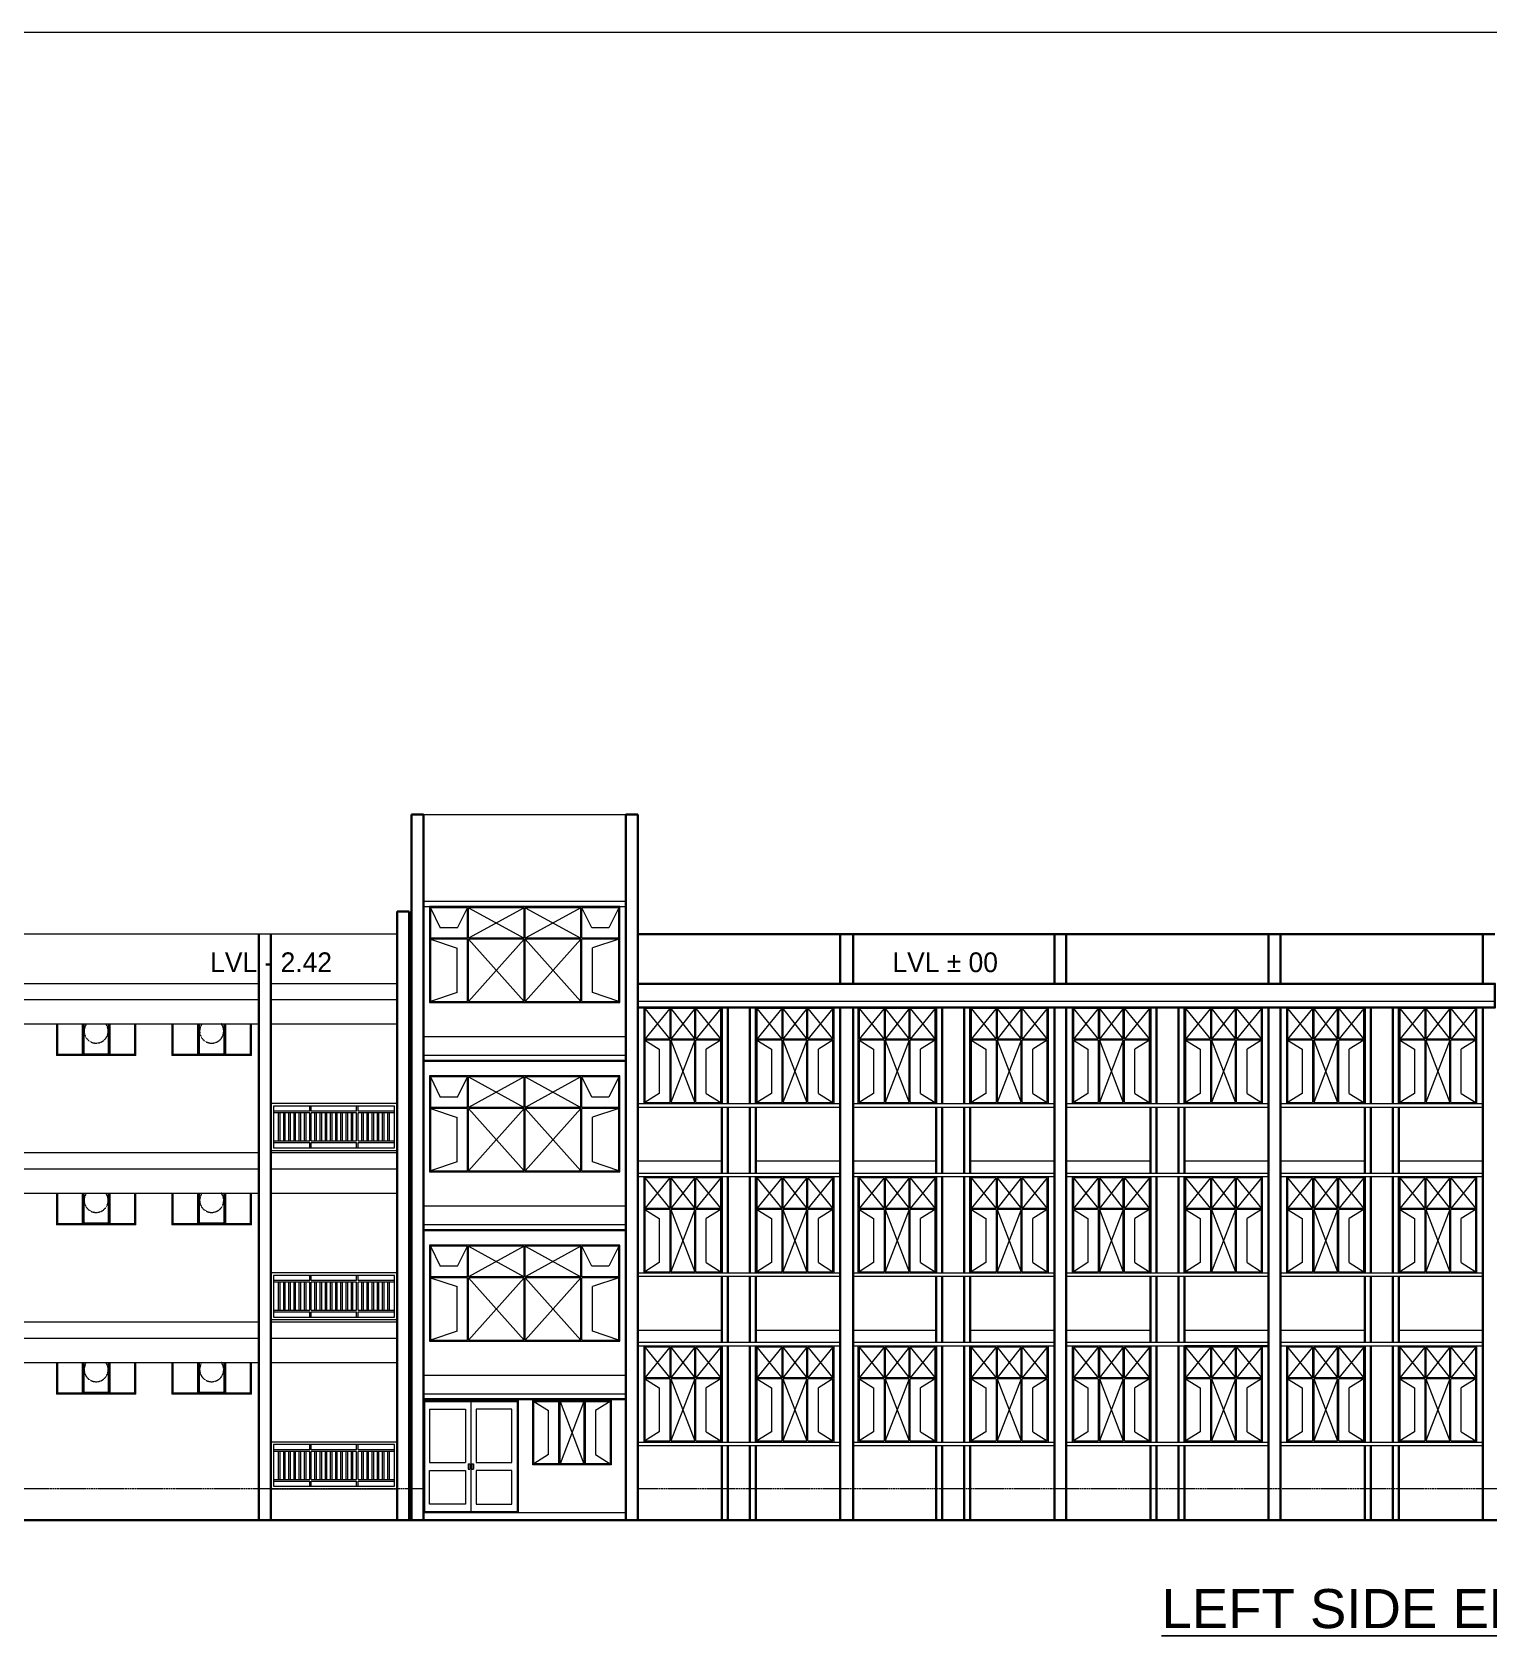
# Model space of a CAD drawing. Header units: metres. Extents: x 1545540 to 2027037, y 435419 to 693806.
# Drawn here: x 1853332 to 1881307, y 558770 to 589560 of the extents above; entities that cross this region are included whole.
import ezdxf

# ---------------------------------------------------------------- set-up
doc = ezdxf.new("R2010")
doc.units = ezdxf.units.M
doc.header["$LTSCALE"] = 1000
doc.linetypes.add('ACAD_ISO02W100', pattern=[15, 12, -3])
doc.linetypes.add('DASHED', pattern=[0.75, 0.5, -0.25])
doc.layers.get('Defpoints').update_dxf_attribs({"lineweight": 18})
for name, color, linetype, lineweight in [('beam', 10, 'Continuous', 30), ('beam l', 10, 'Continuous', 20), ('chaja', 7, 'Continuous', 30), ('chaja l', 7, 'Continuous', 15), ('Column', 252, 'Continuous', 30), ('elevation', 1, 'Continuous', 13), ('plinth', 7, 'DASHED', 20), ('Railing', 34, 'Continuous', 20), ('Stair', 2, 'Continuous', 15), ('Ventilator', 6, 'DASHED', 18), ('Wall', 7, 'Continuous', 30), ('wall l', 7, 'Continuous', 20), ('Window', 150, 'Continuous', 15), ('Window n door', 150, 'Continuous', 15)]:
    doc.layers.add(name, color=color, linetype=linetype, lineweight=lineweight)
doc.layers.add('text', color=7, linetype='Continuous')
doc.styles.add('style1', font='')
doc.styles.get('style1').set_extended_font_data('Century Gothic')

# ---------------------------------------------------------------- blocks, each defined once
blk = doc.blocks.new('WS')
at = {"layer": 'Window n door', "ltscale": 0.05}
for p, q in [((4988.993, 75.704), (4989.473, 75.704)), ((4988.993, 75.119), (4988.993, 75.704)), ((4988.993, 75.704), (4989.473, 75.119)), ((4989.473, 75.704), (4988.993, 75.119)), ((4989.473, 75.119), (4989.473, 75.704)), ((4989.493, 75.704), (4989.953, 75.704)), ((4989.493, 75.119), (4989.493, 75.704)), ((4989.493, 75.704), (4989.953, 75.119)), ((4989.953, 75.704), (4989.493, 75.119)), ((4989.953, 75.704), (4989.953, 75.119)), ((4989.973, 75.704), (4990.453, 75.704)), ((4989.973, 75.704), (4989.973, 75.119)), ((4989.973, 75.704), (4990.453, 75.119)), ((4990.453, 75.704), (4989.973, 75.119)), ((4990.453, 75.704), (4990.453, 75.119)), ((4988.993, 75.119), (4989.473, 75.119)), ((4988.993, 75.099), (4989.473, 75.099)), ((4988.993, 73.904), (4988.993, 75.099)), ((4988.993, 75.099), (4989.273, 74.924)), ((4989.273, 74.078), (4989.273, 74.924)), ((4989.473, 73.904), (4989.473, 75.099)), ((4989.493, 75.119), (4989.953, 75.119)), ((4989.493, 75.099), (4989.953, 75.099)), ((4989.493, 73.904), (4989.493, 75.099)), ((4989.493, 75.099), (4989.953, 73.904)), ((4989.953, 75.099), (4989.493, 73.904)), ((4989.953, 75.099), (4989.953, 73.904)), ((4989.973, 75.119), (4990.453, 75.119)), ((4989.973, 75.099), (4990.453, 75.099)), ((4989.973, 75.099), (4989.973, 73.904)), ((4990.453, 75.099), (4990.173, 74.924)), ((4990.173, 74.924), (4990.173, 74.078)), ((4990.453, 75.099), (4990.453, 73.904)), ((4989.273, 74.078), (4988.993, 73.904)), ((4989.473, 73.904), (4988.993, 73.904)), ((4989.953, 73.904), (4989.493, 73.904)), ((4990.453, 73.904), (4989.973, 73.904)), ((4990.173, 74.078), (4990.453, 73.904))]:
    blk.add_line(p, q, dxfattribs=at)
blk.add_lwpolyline([(4988.973, 75.724), (4990.473, 75.724), (4990.473, 73.884), (4988.973, 73.884)], close=True, dxfattribs=at)
blk = doc.blocks.new('dre')
at = {"layer": 'Window n door', "ltscale": 0.05}
for p, q in [((2881.793, -324.474), (2881.981, -324.859)), ((2882.311, -324.859), (2882.499, -324.474)), ((2882.499, -325.059), (2882.499, -324.474)), ((2882.519, -325.059), (2882.519, -324.474)), ((2883.588, -325.059), (2883.588, -324.474)), ((2883.608, -325.059), (2883.608, -324.474)), ((2884.676, -325.059), (2884.676, -324.474)), ((2884.696, -325.059), (2884.696, -324.474)), ((2884.886, -324.859), (2884.696, -324.474)), ((2885.408, -324.474), (2885.218, -324.859)), ((2881.793, -325.079), (2882.299, -325.247)), ((2882.499, -326.274), (2882.499, -325.079)), ((2882.519, -326.274), (2882.519, -325.079)), ((2883.588, -326.274), (2883.588, -325.079)), ((2883.608, -326.274), (2883.608, -325.079)), ((2884.676, -326.274), (2884.676, -325.079)), ((2884.696, -326.274), (2884.696, -325.079)), ((2885.408, -325.079), (2884.896, -325.249)), ((2882.299, -326.105), (2882.299, -325.247)), ((2884.896, -326.104), (2884.896, -325.249)), ((2881.793, -326.274), (2882.299, -326.105)), ((2884.896, -326.104), (2885.408, -326.274))]:
    blk.add_line(p, q, dxfattribs=at)
at = {"layer": 'Window n door', "linetype": 'ACAD_ISO02W100', "ltscale": 0.0004}
for p, q in [((2882.519, -324.474), (2883.588, -325.059)), ((2883.588, -324.474), (2882.519, -325.059)), ((2884.676, -324.474), (2883.608, -325.059)), ((2883.608, -324.474), (2884.676, -325.059)), ((2882.519, -325.079), (2883.588, -326.274)), ((2883.588, -325.079), (2882.519, -326.274)), ((2883.608, -325.079), (2884.676, -326.274)), ((2884.676, -325.079), (2883.608, -326.274))]:
    blk.add_line(p, q, dxfattribs=at)
at = {"layer": 'Window n door', "ltscale": 0.05}
blk.add_lwpolyline([(2881.773, -324.454), (2885.428, -324.454), (2885.428, -326.294), (2881.773, -326.294)], close=True, dxfattribs=at)
for points in [[(2881.793, -325.059), (2881.793, -324.474), (2882.499, -324.474)], [(2882.519, -324.474), (2883.588, -324.474)], [(2883.608, -324.474), (2884.676, -324.474)], [(2884.696, -324.474), (2885.408, -324.474), (2885.408, -325.059)], [(2881.793, -325.059), (2882.499, -325.059)], [(2882.499, -326.274), (2881.793, -326.274), (2881.793, -325.079)], [(2881.793, -325.079), (2882.499, -325.079)], [(2881.981, -324.859), (2882.311, -324.859)], [(2882.519, -325.059), (2883.588, -325.059)], [(2882.519, -325.079), (2883.588, -325.079)], [(2883.608, -325.059), (2884.676, -325.059)], [(2883.608, -325.079), (2884.676, -325.079)], [(2884.696, -325.059), (2885.408, -325.059)], [(2884.696, -325.079), (2885.408, -325.079)], [(2885.408, -325.079), (2885.408, -326.274), (2884.696, -326.274)], [(2884.886, -324.859), (2885.218, -324.859)], [(2883.588, -326.274), (2882.519, -326.274)], [(2884.676, -326.274), (2883.608, -326.274)]]:
    blk.add_lwpolyline(points, dxfattribs=at)

msp = doc.modelspace()

# ---------------------------------------------------------------- linework, layer by layer
at = {"layer": 'beam', "ltscale": 0.05}
for p, q in [((1881191.6705, 571291.6351), (1864961.6705, 571291.6351)), ((1866576.6705, 570831.6351), (1864961.6705, 570831.6351)), ((1868846.6705, 570831.6351), (1867231.6705, 570831.6351)), ((1870691.6705, 570831.6351), (1869099.428, 570831.6351)), ((1872961.6705, 570831.6351), (1871346.6705, 570831.6351)), ((1874806.6705, 570831.6351), (1873191.6705, 570831.6351)), ((1877076.6705, 570831.6351), (1875461.6705, 570831.6351)), ((1878921.6705, 570831.6351), (1877306.6705, 570831.6351)), ((1881191.6705, 570831.6351), (1879576.6705, 570831.6351)), ((1864731.6705, 569811.6731), (1860846.6705, 569811.6731)), ((1864731.6705, 569811.6731), (1860846.6705, 569811.6731)), ((1864731.6705, 566561.6731), (1860846.6705, 566561.6731)), ((1864731.6705, 566561.6731), (1860846.6705, 566561.6731)), ((1877076.6705, 564331.6351), (1875461.6705, 564331.6351)), ((1864731.6705, 563311.9515), (1860846.6705, 563311.9515)), ((1864731.6705, 563311.9515), (1860846.6705, 563311.9515))]:
    msp.add_line(p, q, dxfattribs=at)
at = {"layer": 'beam l', "ltscale": 0.05}
for p, q in [((1857686.6705, 571291.6351), (1851686.6705, 571291.6351)), ((1860343.6487, 571291.6351), (1857913.6487, 571291.6351)), ((1857916.6705, 568091.6351), (1860343.6487, 568091.6351)), ((1857686.6705, 568041.6351), (1851686.6705, 568041.6351)), ((1860343.6487, 568041.6351), (1857913.6487, 568041.6351)), ((1857916.6705, 565741.6351), (1857916.6705, 564841.6351)), ((1860343.6487, 564841.6351), (1860343.6487, 565741.6351)), ((1857686.6705, 564791.6351), (1851686.6705, 564791.6351)), ((1860343.6487, 564791.6351), (1857913.6487, 564791.6351)), ((1857916.6705, 564841.6351), (1860343.6487, 564841.6351)), ((1857966.6705, 561641.6351), (1860293.6487, 561641.6351)), ((1857916.6705, 561591.6351), (1860343.6487, 561591.6351))]:
    msp.add_line(p, q, dxfattribs=at)
at = {"layer": 'chaja', "ltscale": 0.05}
msp.add_lwpolyline([(1864961.6705, 571291.6351), (1881421.6705, 571291.6351), (1881421.6705, 570831.6351), (1864961.6705, 570831.6351)], close=True, dxfattribs=at)
msp.add_lwpolyline([(1877076.6705, 564331.6351), (1875461.6705, 564331.6351)], dxfattribs=at)
at = {"layer": 'chaja l', "ltscale": 0.05}
for points in [[(1857686.6705, 570981.3566), (1851686.6705, 570981.3566), (1851686.6705, 570521.3566), (1857686.6705, 570521.3566)], [(1860343.6487, 570981.3566), (1857916.6705, 570981.3566), (1857916.6705, 570521.3566), (1860343.6487, 570521.3566)], [(1857686.6705, 567731.3566), (1851686.6705, 567731.3566), (1851686.6705, 567271.3566), (1857686.6705, 567271.3566)], [(1860343.6487, 567731.3566), (1857916.6705, 567731.3566), (1857916.6705, 567271.3566), (1860343.6487, 567271.3566)], [(1857686.6705, 564481.3566), (1851686.6705, 564481.3566), (1851686.6705, 564021.3566), (1857686.6705, 564021.3566)], [(1860343.6487, 564481.3566), (1857916.6705, 564481.3566), (1857916.6705, 564021.3566), (1860343.6487, 564021.3566)]]:
    msp.add_lwpolyline(points, close=True, dxfattribs=at)
at = {"layer": 'Column', "ltscale": 0.05}
for p, q in [((1860616.6705, 574541.843), (1860616.6705, 560992.6351)), ((1860616.6705, 574541.843), (1860846.6705, 574541.843)), ((1860846.6705, 574541.843), (1860846.6705, 560992.6351)), ((1864731.6705, 574541.843), (1864731.6705, 560992.6351)), ((1864961.6705, 574541.843), (1864731.6705, 574541.843)), ((1864961.6705, 574541.843), (1864961.6705, 571291.6351)), ((1860343.6487, 572674.6351), (1860343.6487, 560992.6351)), ((1860343.6487, 572674.6351), (1860573.6487, 572674.6351)), ((1860573.6487, 572674.6351), (1860573.6487, 560992.6351)), ((1857686.6705, 572241.6351), (1857686.6705, 560992.6351)), ((1857916.6705, 572241.6351), (1857916.6705, 560992.6351)), ((1868846.6705, 572241.6351), (1868846.6705, 571291.6351)), ((1869099.428, 572241.6351), (1869099.428, 571291.6351)), ((1872961.6705, 572241.6351), (1872961.6705, 571291.6351)), ((1873191.6705, 572241.6351), (1873191.6705, 571291.6351)), ((1877076.6705, 572241.6351), (1877076.6705, 571291.6351)), ((1877306.6705, 572241.6351), (1877306.6705, 571291.6351)), ((1881191.6705, 572241.6351), (1881191.6705, 571291.6351)), ((1864961.6705, 570831.6351), (1864961.6705, 560992.6351)), ((1868846.6705, 570831.6351), (1868846.6705, 560992.6351)), ((1869099.428, 570831.6351), (1869099.428, 560992.6351)), ((1872961.6705, 570831.6351), (1872961.6705, 560992.6351)), ((1873191.6705, 570831.6351), (1873191.6705, 560992.6351)), ((1877076.6705, 570831.6351), (1877076.6705, 560992.6351)), ((1877306.6705, 570831.6351), (1877306.6705, 560992.6351)), ((1881191.6705, 570831.6351), (1881191.6705, 560992.6351))]:
    msp.add_line(p, q, dxfattribs=at)
at = {"layer": 'Defpoints', "ltscale": 50}
msp.add_line((1545539.6716, 589560.2152), (2027037.0061, 589560.2152), dxfattribs=at)
at = {"layer": 'elevation', "ltscale": 0.05}
for p, q in [((1881421.6705, 570946.6351), (1864961.6705, 570946.6351)), ((1864961.6705, 570946.6351), (1864961.6705, 570831.6351)), ((1881421.6705, 570831.6351), (1864961.6705, 570831.6351))]:
    msp.add_line(p, q, dxfattribs=at)
for points in [[(1864731.6705, 572870.5091), (1860846.6705, 572870.5091), (1860846.6705, 572770.5091), (1864731.6705, 572770.5091)], [(1864731.6705, 570271.9515), (1860846.6705, 570271.9515), (1860846.6705, 569811.6731), (1864731.6705, 569811.6731)], [(1864731.6705, 569911.6731), (1860846.6705, 569911.6731), (1860846.6705, 569811.6731), (1864731.6705, 569811.6731)], [(1864961.6705, 568991.6351), (1868846.6705, 568991.6351), (1868846.6705, 568916.8559), (1864961.6705, 568916.8559)], [(1866576.6705, 568916.8559), (1864961.6705, 568916.8559), (1864961.6705, 567891.8559), (1866576.6705, 567891.8559)], [(1868846.6705, 568916.8559), (1867231.6705, 568916.8559), (1867231.6705, 567891.8559), (1868846.6705, 567891.8559)], [(1869099.428, 568991.6351), (1872961.6705, 568991.6351), (1872961.6705, 568916.8559), (1869099.428, 568916.8559)], [(1870691.6705, 568916.8559), (1869099.428, 568916.8559), (1869099.428, 567891.8559), (1870691.6705, 567891.8559)], [(1872961.6705, 568916.8559), (1871346.6705, 568916.8559), (1871346.6705, 567891.8559), (1872961.6705, 567891.8559)], [(1873191.6705, 568991.6351), (1877076.6705, 568991.6351), (1877076.6705, 568916.8559), (1873191.6705, 568916.8559)], [(1874806.6705, 568916.8559), (1873191.6705, 568916.8559), (1873191.6705, 567891.8559), (1874806.6705, 567891.8559)], [(1877076.6705, 568916.8559), (1875461.6705, 568916.8559), (1875461.6705, 567891.8559), (1877076.6705, 567891.8559)], [(1877306.6705, 568991.6351), (1881191.6705, 568991.6351), (1881191.6705, 568916.8559), (1877306.6705, 568916.8559)], [(1878921.6705, 568916.8559), (1877306.6705, 568916.8559), (1877306.6705, 567891.8559), (1878921.6705, 567891.8559)], [(1881191.6705, 568916.8559), (1879576.6705, 568916.8559), (1879576.6705, 567891.8559), (1881191.6705, 567891.8559)], [(1864961.6705, 567656.4142), (1868846.6705, 567656.4142), (1868846.6705, 567581.6351), (1864961.6705, 567581.6351)], [(1869099.428, 567656.4142), (1872961.6705, 567656.4142), (1872961.6705, 567581.6351), (1869099.428, 567581.6351)], [(1873191.6705, 567656.4142), (1877076.6705, 567656.4142), (1877076.6705, 567581.6351), (1873191.6705, 567581.6351)], [(1877306.6705, 567656.4142), (1881191.6705, 567656.4142), (1881191.6705, 567581.6351), (1877306.6705, 567581.6351)], [(1864731.6705, 567021.9515), (1860846.6705, 567021.9515), (1860846.6705, 566561.6731), (1864731.6705, 566561.6731)], [(1864731.6705, 566661.6731), (1860846.6705, 566661.6731), (1860846.6705, 566561.6731), (1864731.6705, 566561.6731)], [(1864961.6705, 565741.6351), (1868846.6705, 565741.6351), (1868846.6705, 565666.8559), (1864961.6705, 565666.8559)], [(1866576.6705, 565666.8559), (1864961.6705, 565666.8559), (1864961.6705, 564641.8559), (1866576.6705, 564641.8559)], [(1868846.6705, 565666.8559), (1867231.6705, 565666.8559), (1867231.6705, 564641.8559), (1868846.6705, 564641.8559)], [(1869099.428, 565741.6351), (1872961.6705, 565741.6351), (1872961.6705, 565666.8559), (1869099.428, 565666.8559)], [(1870691.6705, 565666.8559), (1869099.428, 565666.8559), (1869099.428, 564641.8559), (1870691.6705, 564641.8559)], [(1872961.6705, 565666.8559), (1871346.6705, 565666.8559), (1871346.6705, 564641.8559), (1872961.6705, 564641.8559)], [(1873191.6705, 565741.6351), (1877076.6705, 565741.6351), (1877076.6705, 565666.8559), (1873191.6705, 565666.8559)], [(1874806.6705, 565666.8559), (1873191.6705, 565666.8559), (1873191.6705, 564641.8559), (1874806.6705, 564641.8559)], [(1877076.6705, 565666.8559), (1875461.6705, 565666.8559), (1875461.6705, 564641.8559), (1877076.6705, 564641.8559)], [(1877306.6705, 565741.6351), (1881191.6705, 565741.6351), (1881191.6705, 565666.8559), (1877306.6705, 565666.8559)], [(1878921.6705, 565666.8559), (1877306.6705, 565666.8559), (1877306.6705, 564641.8559), (1878921.6705, 564641.8559)], [(1881191.6705, 565666.8559), (1879576.6705, 565666.8559), (1879576.6705, 564641.8559), (1881191.6705, 564641.8559)], [(1864961.6705, 564406.4142), (1868846.6705, 564406.4142), (1868846.6705, 564331.6351), (1864961.6705, 564331.6351)], [(1869099.428, 564406.4142), (1872961.6705, 564406.4142), (1872961.6705, 564331.6351), (1869099.428, 564331.6351)], [(1873191.6705, 564406.4142), (1877076.6705, 564406.4142), (1877076.6705, 564331.6351), (1873191.6705, 564331.6351)], [(1877306.6705, 564406.4142), (1881191.6705, 564406.4142), (1881191.6705, 564331.6351), (1877306.6705, 564331.6351)], [(1864731.6705, 563771.9515), (1860848.0094, 563771.9515), (1860846.6705, 563311.9515), (1864731.6705, 563311.9515)], [(1864731.6705, 563411.9515), (1860846.6705, 563411.9515), (1860846.6705, 563311.9515), (1864731.6705, 563311.9515)], [(1864961.6705, 562491.6351), (1868846.6705, 562491.6351), (1868846.6705, 562416.8559), (1864961.6705, 562416.8559)], [(1869099.428, 562491.6351), (1872961.6705, 562491.6351), (1872961.6705, 562416.8559), (1869099.428, 562416.8559)], [(1873191.6705, 562491.6351), (1877076.6705, 562491.6351), (1877076.6705, 562416.8559), (1873191.6705, 562416.8559)], [(1877306.6705, 562491.6351), (1881191.6705, 562491.6351), (1881191.6705, 562416.8559), (1877306.6705, 562416.8559)]]:
    msp.add_lwpolyline(points, close=True, dxfattribs=at)
at = {"layer": 'plinth', "ltscale": 0.03}
for p, q in [((1860846.6705, 561592.5407), (1845122.1279, 561592.5407)), ((1918726.6705, 561592.5407), (1864961.6705, 561592.5407))]:
    msp.add_line(p, q, dxfattribs=at)
at = {"layer": 'Railing', "ltscale": 0.05}
for p, q in [((1860343.6487, 568991.6351), (1857916.6705, 568991.6351)), ((1857916.6705, 568991.6351), (1857916.6705, 568091.6351)), ((1860293.6487, 568941.6351), (1857966.6705, 568941.6351)), ((1857966.6705, 568941.6351), (1857966.6705, 568141.6351)), ((1858663.6487, 568841.6351), (1857966.6705, 568841.6351)), ((1858663.6487, 568811.6351), (1857966.6705, 568811.6351)), ((1858063.6487, 568271.6351), (1858063.6487, 568811.6351)), ((1858093.6487, 568271.6351), (1858093.6487, 568811.6351)), ((1858163.6487, 568271.6351), (1858163.6487, 568811.6351)), ((1858193.6487, 568271.6351), (1858193.6487, 568811.6351)), ((1858263.6487, 568271.6351), (1858263.6487, 568811.6351)), ((1858293.6487, 568271.6351), (1858293.6487, 568811.6351)), ((1858363.6487, 568271.6351), (1858363.6487, 568811.6351)), ((1858393.6487, 568271.6351), (1858393.6487, 568811.6351)), ((1858463.6487, 568271.6351), (1858463.6487, 568811.6351)), ((1858493.6487, 568271.6351), (1858493.6487, 568811.6351)), ((1858563.6487, 568271.6351), (1858563.6487, 568811.6351)), ((1858593.6487, 568271.6351), (1858593.6487, 568811.6351)), ((1858663.6487, 568841.6351), (1858663.6487, 568941.6351)), ((1858663.6487, 568271.6351), (1858663.6487, 568811.6351)), ((1858693.6487, 568841.6351), (1858693.6487, 568941.6351)), ((1859563.6487, 568841.6351), (1858693.6487, 568841.6351)), ((1859563.6487, 568811.6351), (1858693.6487, 568811.6351)), ((1858693.6487, 568271.6351), (1858693.6487, 568811.6351)), ((1858763.6487, 568271.6351), (1858763.6487, 568811.6351)), ((1858793.6487, 568271.6351), (1858793.6487, 568811.6351)), ((1858863.6487, 568271.6351), (1858863.6487, 568811.6351)), ((1858893.6487, 568271.6351), (1858893.6487, 568811.6351)), ((1858963.6487, 568271.6351), (1858963.6487, 568811.6351)), ((1858993.6487, 568271.6351), (1858993.6487, 568811.6351)), ((1859063.6487, 568271.6351), (1859063.6487, 568811.6351)), ((1859093.6487, 568271.6351), (1859093.6487, 568811.6351)), ((1859163.6487, 568271.6351), (1859163.6487, 568811.6351)), ((1859193.6487, 568271.6351), (1859193.6487, 568811.6351)), ((1859263.6487, 568271.6351), (1859263.6487, 568811.6351)), ((1859293.6487, 568271.6351), (1859293.6487, 568811.6351)), ((1859363.6487, 568271.6351), (1859363.6487, 568811.6351)), ((1859393.6487, 568271.6351), (1859393.6487, 568811.6351)), ((1859463.6487, 568271.6351), (1859463.6487, 568811.6351)), ((1859493.6487, 568271.6351), (1859493.6487, 568811.6351)), ((1859563.6487, 568841.6351), (1859563.6487, 568941.6351)), ((1859563.6487, 568271.6351), (1859563.6487, 568811.6351)), ((1859593.6487, 568841.6351), (1859593.6487, 568941.6351)), ((1860293.6487, 568841.6351), (1859593.6487, 568841.6351)), ((1860293.6487, 568811.6351), (1859593.6487, 568811.6351)), ((1859593.6487, 568271.6351), (1859593.6487, 568811.6351)), ((1859663.6487, 568271.6351), (1859663.6487, 568811.6351)), ((1859693.6487, 568271.6351), (1859693.6487, 568811.6351)), ((1859763.6487, 568271.6351), (1859763.6487, 568811.6351)), ((1859793.6487, 568271.6351), (1859793.6487, 568811.6351)), ((1859863.6487, 568271.6351), (1859863.6487, 568811.6351)), ((1859893.6487, 568271.6351), (1859893.6487, 568811.6351)), ((1859963.6487, 568271.6351), (1859963.6487, 568811.6351)), ((1859993.6487, 568271.6351), (1859993.6487, 568811.6351)), ((1860063.6487, 568271.6351), (1860063.6487, 568811.6351)), ((1860093.6487, 568271.6351), (1860093.6487, 568811.6351)), ((1860163.6487, 568271.6351), (1860163.6487, 568811.6351)), ((1860193.6487, 568271.6351), (1860193.6487, 568811.6351)), ((1860293.6487, 568141.6351), (1860293.6487, 568941.6351)), ((1860343.6487, 568091.6351), (1860343.6487, 568991.6351)), ((1857966.6705, 568271.6351), (1858663.6487, 568271.6351)), ((1857966.6705, 568241.6351), (1858663.6487, 568241.6351)), ((1857966.6705, 568141.6351), (1860293.6487, 568141.6351)), ((1858663.6487, 568141.6351), (1858663.6487, 568241.6351)), ((1858693.6487, 568271.6351), (1859563.6487, 568271.6351)), ((1858693.6487, 568241.6351), (1859563.6487, 568241.6351)), ((1858693.6487, 568141.6351), (1858693.6487, 568241.6351)), ((1859563.6487, 568141.6351), (1859563.6487, 568241.6351)), ((1859593.6487, 568271.6351), (1860293.6487, 568271.6351)), ((1859593.6487, 568241.6351), (1860293.6487, 568241.6351)), ((1859593.6487, 568141.6351), (1859593.6487, 568241.6351)), ((1860343.6487, 565741.6351), (1857916.6705, 565741.6351)), ((1860293.6487, 565691.6351), (1857966.6705, 565691.6351)), ((1857966.6705, 565691.6351), (1857966.6705, 564891.6351)), ((1858663.6487, 565591.6351), (1858663.6487, 565691.6351)), ((1858693.6487, 565591.6351), (1858693.6487, 565691.6351)), ((1859563.6487, 565591.6351), (1859563.6487, 565691.6351)), ((1859593.6487, 565591.6351), (1859593.6487, 565691.6351)), ((1860293.6487, 564891.6351), (1860293.6487, 565691.6351)), ((1858663.6487, 565591.6351), (1857966.6705, 565591.6351)), ((1858663.6487, 565561.6351), (1857966.6705, 565561.6351)), ((1858063.6487, 565021.6351), (1858063.6487, 565561.6351)), ((1858093.6487, 565021.6351), (1858093.6487, 565561.6351)), ((1858163.6487, 565021.6351), (1858163.6487, 565561.6351)), ((1858193.6487, 565021.6351), (1858193.6487, 565561.6351)), ((1858263.6487, 565021.6351), (1858263.6487, 565561.6351)), ((1858293.6487, 565021.6351), (1858293.6487, 565561.6351)), ((1858363.6487, 565021.6351), (1858363.6487, 565561.6351)), ((1858393.6487, 565021.6351), (1858393.6487, 565561.6351)), ((1858463.6487, 565021.6351), (1858463.6487, 565561.6351)), ((1858493.6487, 565021.6351), (1858493.6487, 565561.6351)), ((1858563.6487, 565021.6351), (1858563.6487, 565561.6351)), ((1858593.6487, 565021.6351), (1858593.6487, 565561.6351)), ((1858663.6487, 565021.6351), (1858663.6487, 565561.6351)), ((1859563.6487, 565591.6351), (1858693.6487, 565591.6351)), ((1859563.6487, 565561.6351), (1858693.6487, 565561.6351)), ((1858693.6487, 565021.6351), (1858693.6487, 565561.6351)), ((1858763.6487, 565021.6351), (1858763.6487, 565561.6351)), ((1858793.6487, 565021.6351), (1858793.6487, 565561.6351)), ((1858863.6487, 565021.6351), (1858863.6487, 565561.6351)), ((1858893.6487, 565021.6351), (1858893.6487, 565561.6351)), ((1858963.6487, 565021.6351), (1858963.6487, 565561.6351)), ((1858993.6487, 565021.6351), (1858993.6487, 565561.6351)), ((1859063.6487, 565021.6351), (1859063.6487, 565561.6351)), ((1859093.6487, 565021.6351), (1859093.6487, 565561.6351)), ((1859163.6487, 565021.6351), (1859163.6487, 565561.6351)), ((1859193.6487, 565021.6351), (1859193.6487, 565561.6351)), ((1859263.6487, 565021.6351), (1859263.6487, 565561.6351)), ((1859293.6487, 565021.6351), (1859293.6487, 565561.6351)), ((1859363.6487, 565021.6351), (1859363.6487, 565561.6351)), ((1859393.6487, 565021.6351), (1859393.6487, 565561.6351)), ((1859463.6487, 565021.6351), (1859463.6487, 565561.6351)), ((1859493.6487, 565021.6351), (1859493.6487, 565561.6351)), ((1859563.6487, 565021.6351), (1859563.6487, 565561.6351)), ((1860293.6487, 565591.6351), (1859593.6487, 565591.6351)), ((1860293.6487, 565561.6351), (1859593.6487, 565561.6351)), ((1859593.6487, 565021.6351), (1859593.6487, 565561.6351)), ((1859663.6487, 565021.6351), (1859663.6487, 565561.6351)), ((1859693.6487, 565021.6351), (1859693.6487, 565561.6351)), ((1859763.6487, 565021.6351), (1859763.6487, 565561.6351)), ((1859793.6487, 565021.6351), (1859793.6487, 565561.6351)), ((1859863.6487, 565021.6351), (1859863.6487, 565561.6351)), ((1859893.6487, 565021.6351), (1859893.6487, 565561.6351)), ((1859963.6487, 565021.6351), (1859963.6487, 565561.6351)), ((1859993.6487, 565021.6351), (1859993.6487, 565561.6351)), ((1860063.6487, 565021.6351), (1860063.6487, 565561.6351)), ((1860093.6487, 565021.6351), (1860093.6487, 565561.6351)), ((1860163.6487, 565021.6351), (1860163.6487, 565561.6351)), ((1860193.6487, 565021.6351), (1860193.6487, 565561.6351)), ((1857966.6705, 565021.6351), (1858663.6487, 565021.6351)), ((1858693.6487, 565021.6351), (1859563.6487, 565021.6351)), ((1859593.6487, 565021.6351), (1860293.6487, 565021.6351)), ((1857966.6705, 564991.6351), (1858663.6487, 564991.6351)), ((1857966.6705, 564891.6351), (1860293.6487, 564891.6351)), ((1858663.6487, 564891.6351), (1858663.6487, 564991.6351)), ((1858693.6487, 564991.6351), (1859563.6487, 564991.6351)), ((1858693.6487, 564891.6351), (1858693.6487, 564991.6351)), ((1859563.6487, 564891.6351), (1859563.6487, 564991.6351)), ((1859593.6487, 564991.6351), (1860293.6487, 564991.6351)), ((1859593.6487, 564891.6351), (1859593.6487, 564991.6351)), ((1860343.6487, 562491.6351), (1857916.6705, 562491.6351)), ((1857916.6705, 562491.6351), (1857916.6705, 561591.6351)), ((1860293.6487, 562441.6351), (1857966.6705, 562441.6351)), ((1857966.6705, 562441.6351), (1857966.6705, 561641.6351)), ((1858663.6487, 562341.6351), (1857966.6705, 562341.6351)), ((1858663.6487, 562311.6351), (1857966.6705, 562311.6351)), ((1858063.6487, 561771.6351), (1858063.6487, 562311.6351)), ((1858093.6487, 561771.6351), (1858093.6487, 562311.6351)), ((1858163.6487, 561771.6351), (1858163.6487, 562311.6351)), ((1858193.6487, 561771.6351), (1858193.6487, 562311.6351)), ((1858263.6487, 561771.6351), (1858263.6487, 562311.6351)), ((1858293.6487, 561771.6351), (1858293.6487, 562311.6351)), ((1858363.6487, 561771.6351), (1858363.6487, 562311.6351)), ((1858393.6487, 561771.6351), (1858393.6487, 562311.6351)), ((1858463.6487, 561771.6351), (1858463.6487, 562311.6351)), ((1858493.6487, 561771.6351), (1858493.6487, 562311.6351)), ((1858563.6487, 561771.6351), (1858563.6487, 562311.6351)), ((1858593.6487, 561771.6351), (1858593.6487, 562311.6351)), ((1858663.6487, 562341.6351), (1858663.6487, 562441.6351)), ((1858663.6487, 561771.6351), (1858663.6487, 562311.6351)), ((1858693.6487, 562341.6351), (1858693.6487, 562441.6351)), ((1859563.6487, 562341.6351), (1858693.6487, 562341.6351)), ((1859563.6487, 562311.6351), (1858693.6487, 562311.6351)), ((1858693.6487, 561771.6351), (1858693.6487, 562311.6351)), ((1858763.6487, 561771.6351), (1858763.6487, 562311.6351)), ((1858793.6487, 561771.6351), (1858793.6487, 562311.6351)), ((1858863.6487, 561771.6351), (1858863.6487, 562311.6351)), ((1858893.6487, 561771.6351), (1858893.6487, 562311.6351)), ((1858963.6487, 561771.6351), (1858963.6487, 562311.6351)), ((1858993.6487, 561771.6351), (1858993.6487, 562311.6351)), ((1859063.6487, 561771.6351), (1859063.6487, 562311.6351)), ((1859093.6487, 561771.6351), (1859093.6487, 562311.6351)), ((1859163.6487, 561771.6351), (1859163.6487, 562311.6351)), ((1859193.6487, 561771.6351), (1859193.6487, 562311.6351)), ((1859263.6487, 561771.6351), (1859263.6487, 562311.6351)), ((1859293.6487, 561771.6351), (1859293.6487, 562311.6351)), ((1859363.6487, 561771.6351), (1859363.6487, 562311.6351)), ((1859393.6487, 561771.6351), (1859393.6487, 562311.6351)), ((1859463.6487, 561771.6351), (1859463.6487, 562311.6351)), ((1859493.6487, 561771.6351), (1859493.6487, 562311.6351)), ((1859563.6487, 562341.6351), (1859563.6487, 562441.6351)), ((1859563.6487, 561771.6351), (1859563.6487, 562311.6351)), ((1859593.6487, 562341.6351), (1859593.6487, 562441.6351)), ((1860293.6487, 562341.6351), (1859593.6487, 562341.6351)), ((1860293.6487, 562311.6351), (1859593.6487, 562311.6351)), ((1859593.6487, 561771.6351), (1859593.6487, 562311.6351)), ((1859663.6487, 561771.6351), (1859663.6487, 562311.6351)), ((1859693.6487, 561771.6351), (1859693.6487, 562311.6351)), ((1859763.6487, 561771.6351), (1859763.6487, 562311.6351)), ((1859793.6487, 561771.6351), (1859793.6487, 562311.6351)), ((1859863.6487, 561771.6351), (1859863.6487, 562311.6351)), ((1859893.6487, 561771.6351), (1859893.6487, 562311.6351)), ((1859963.6487, 561771.6351), (1859963.6487, 562311.6351)), ((1859993.6487, 561771.6351), (1859993.6487, 562311.6351)), ((1860063.6487, 561771.6351), (1860063.6487, 562311.6351)), ((1860093.6487, 561771.6351), (1860093.6487, 562311.6351)), ((1860163.6487, 561771.6351), (1860163.6487, 562311.6351)), ((1860193.6487, 561771.6351), (1860193.6487, 562311.6351)), ((1860293.6487, 561641.6351), (1860293.6487, 562441.6351)), ((1860343.6487, 561591.6351), (1860343.6487, 562491.6351)), ((1857966.6705, 561771.6351), (1858663.6487, 561771.6351)), ((1857966.6705, 561741.6351), (1858663.6487, 561741.6351)), ((1858663.6487, 561641.6351), (1858663.6487, 561741.6351)), ((1858693.6487, 561771.6351), (1859563.6487, 561771.6351)), ((1858693.6487, 561741.6351), (1859563.6487, 561741.6351)), ((1858693.6487, 561641.6351), (1858693.6487, 561741.6351)), ((1859563.6487, 561641.6351), (1859563.6487, 561741.6351)), ((1859593.6487, 561771.6351), (1860293.6487, 561771.6351)), ((1859593.6487, 561741.6351), (1860293.6487, 561741.6351)), ((1859593.6487, 561641.6351), (1859593.6487, 561741.6351))]:
    msp.add_line(p, q, dxfattribs=at)
at = {"layer": 'Stair', "ltscale": 0.05}
msp.add_line((1860846.6705, 561141.497), (1864731.6705, 561141.497), dxfattribs=at)
at = {"layer": 'Ventilator', "linetype": 'Continuous'}
for p, q in [((1853798.6677, 570521.3566), (1853798.6677, 569911.3566)), ((1853818.6677, 570521.3566), (1853818.6677, 569931.3566)), ((1854293.9677, 570521.3566), (1854293.9677, 569931.3566)), ((1854313.9677, 570521.3566), (1854313.9677, 569931.3566)), ((1854323.9677, 570521.3566), (1854323.9677, 569941.3566)), ((1854801.8677, 569941.3566), (1854801.8677, 570521.3566)), ((1854811.8677, 569931.3566), (1854811.8677, 570521.3566)), ((1854831.8677, 569931.3566), (1854831.8677, 570521.3566)), ((1855306.6676, 569931.3566), (1855306.6676, 570521.3566)), ((1855326.6676, 569911.3566), (1855326.6676, 570521.3566)), ((1856016.6705, 570521.3566), (1856016.6705, 569911.3566)), ((1856036.6705, 570521.3566), (1856036.6705, 569931.3566)), ((1856511.9705, 570521.3566), (1856511.9705, 569931.3566)), ((1856531.9705, 570521.3566), (1856531.9705, 569931.3566)), ((1856541.9705, 570521.3566), (1856541.9705, 569941.3566)), ((1857019.8705, 569941.3566), (1857019.8705, 570521.3566)), ((1857029.8705, 569931.3566), (1857029.8705, 570521.3566)), ((1857049.8705, 569931.3566), (1857049.8705, 570521.3566)), ((1857524.6705, 569931.3566), (1857524.6705, 570521.3566)), ((1857544.6705, 569911.3566), (1857544.6705, 570521.3566)), ((1854293.9677, 569931.3566), (1853818.6677, 569931.3566)), ((1854811.8677, 569931.3566), (1854313.9677, 569931.3566)), ((1854801.8677, 569941.3566), (1854323.9677, 569941.3566)), ((1855306.6676, 569931.3566), (1854831.8677, 569931.3566)), ((1856511.9705, 569931.3566), (1856036.6705, 569931.3566)), ((1857029.8705, 569931.3566), (1856531.9705, 569931.3566)), ((1857019.8705, 569941.3566), (1856541.9705, 569941.3566)), ((1857524.6705, 569931.3566), (1857049.8705, 569931.3566)), ((1855326.6676, 569911.3566), (1853798.6677, 569911.3566)), ((1857544.6705, 569911.3566), (1856016.6705, 569911.3566)), ((1853798.6677, 567271.3566), (1853798.6677, 566661.3566)), ((1853818.6677, 567271.3566), (1853818.6677, 566681.3566)), ((1854293.9677, 567271.3566), (1854293.9677, 566681.3566)), ((1854313.9677, 567271.3566), (1854313.9677, 566681.3566)), ((1854323.9677, 567271.3566), (1854323.9677, 566691.3566)), ((1854801.8677, 566691.3566), (1854801.8677, 567271.3566)), ((1854811.8677, 566681.3566), (1854811.8677, 567271.3566)), ((1854831.8677, 566681.3566), (1854831.8677, 567271.3566)), ((1855306.6676, 566681.3566), (1855306.6676, 567271.3566)), ((1855326.6676, 566661.3566), (1855326.6676, 567271.3566)), ((1856016.6705, 567271.3566), (1856016.6705, 566661.3566)), ((1856036.6705, 567271.3566), (1856036.6705, 566681.3566)), ((1856511.9705, 567271.3566), (1856511.9705, 566681.3566)), ((1856531.9705, 567271.3566), (1856531.9705, 566681.3566)), ((1856541.9705, 567271.3566), (1856541.9705, 566691.3566)), ((1857019.8705, 566691.3566), (1857019.8705, 567271.3566)), ((1857029.8705, 566681.3566), (1857029.8705, 567271.3566)), ((1857049.8705, 566681.3566), (1857049.8705, 567271.3566)), ((1857524.6705, 566681.3566), (1857524.6705, 567271.3566)), ((1857544.6705, 566661.3566), (1857544.6705, 567271.3566)), ((1855326.6676, 566661.3566), (1853798.6677, 566661.3566)), ((1854293.9677, 566681.3566), (1853818.6677, 566681.3566)), ((1854811.8677, 566681.3566), (1854313.9677, 566681.3566)), ((1854801.8677, 566691.3566), (1854323.9677, 566691.3566)), ((1855306.6676, 566681.3566), (1854831.8677, 566681.3566)), ((1857544.6705, 566661.3566), (1856016.6705, 566661.3566)), ((1856511.9705, 566681.3566), (1856036.6705, 566681.3566)), ((1857029.8705, 566681.3566), (1856531.9705, 566681.3566)), ((1857019.8705, 566691.3566), (1856541.9705, 566691.3566)), ((1857524.6705, 566681.3566), (1857049.8705, 566681.3566)), ((1853798.6677, 564021.3566), (1853798.6677, 563411.3566)), ((1853818.6677, 564021.3566), (1853818.6677, 563431.3566)), ((1854293.9677, 564021.3566), (1854293.9677, 563431.3566)), ((1854313.9677, 564021.3566), (1854313.9677, 563431.3566)), ((1854323.9677, 564021.3566), (1854323.9677, 563441.3566)), ((1854801.8677, 563441.3566), (1854801.8677, 564021.3566)), ((1854811.8677, 563431.3566), (1854811.8677, 564021.3566)), ((1854831.8677, 563431.3566), (1854831.8677, 564021.3566)), ((1855306.6676, 563431.3566), (1855306.6676, 564021.3566)), ((1855326.6676, 563411.3566), (1855326.6676, 564021.3566)), ((1856016.6705, 564021.3566), (1856016.6705, 563411.3566)), ((1856036.6705, 564021.3566), (1856036.6705, 563431.3566)), ((1856511.9705, 564021.3566), (1856511.9705, 563431.3566)), ((1856531.9705, 564021.3566), (1856531.9705, 563431.3566)), ((1856541.9705, 564021.3566), (1856541.9705, 563441.3566)), ((1857019.8705, 563441.3566), (1857019.8705, 564021.3566)), ((1857029.8705, 563431.3566), (1857029.8705, 564021.3566)), ((1857049.8705, 563431.3566), (1857049.8705, 564021.3566)), ((1857524.6705, 563431.3566), (1857524.6705, 564021.3566)), ((1857544.6705, 563411.3566), (1857544.6705, 564021.3566)), ((1855326.6676, 563411.3566), (1853798.6677, 563411.3566)), ((1854293.9677, 563431.3566), (1853818.6677, 563431.3566)), ((1854811.8677, 563431.3566), (1854313.9677, 563431.3566)), ((1854801.8677, 563441.3566), (1854323.9677, 563441.3566)), ((1855306.6676, 563431.3566), (1854831.8677, 563431.3566)), ((1857544.6705, 563411.3566), (1856016.6705, 563411.3566)), ((1856511.9705, 563431.3566), (1856036.6705, 563431.3566)), ((1857029.8705, 563431.3566), (1856531.9705, 563431.3566)), ((1857019.8705, 563441.3566), (1856541.9705, 563441.3566)), ((1857524.6705, 563431.3566), (1857049.8705, 563431.3566))]:
    msp.add_line(p, q, dxfattribs=at)
at = {"layer": 'Ventilator', "ltscale": 0.005}
for centre in [(1854562.9177, 570381.3566), (1856780.9205, 570381.3566), (1854562.9177, 567131.3566), (1856780.9205, 567131.3566), (1854562.9177, 563881.3566), (1856780.9205, 563881.3566)]:
    msp.add_arc(centre, 231.25, 142.74197978, 37.25802022, dxfattribs=at)
at = {"layer": 'Wall', "ltscale": 0.05}
for p, q in [((1881421.6705, 572241.6351), (1864961.6705, 572241.6351)), ((1866576.6705, 568991.6351), (1866576.6705, 570831.6351)), ((1866691.6705, 568991.6351), (1866691.6705, 570831.6351)), ((1867116.6705, 568991.6351), (1867116.6705, 570831.6351)), ((1867231.6705, 568991.6351), (1867231.6705, 570831.6351)), ((1870691.6705, 568991.6351), (1870691.6705, 570831.6351)), ((1870806.6705, 568991.6351), (1870806.6705, 570831.6351)), ((1871231.6705, 568991.6351), (1871231.6705, 570831.6351)), ((1871346.6705, 568991.6351), (1871346.6705, 570831.6351)), ((1874806.6705, 568991.6351), (1874806.6705, 570831.6351)), ((1874921.6705, 568991.6351), (1874921.6705, 570831.6351)), ((1875346.6705, 568991.6351), (1875346.6705, 570831.6351)), ((1875461.6705, 568991.6351), (1875461.6705, 570831.6351)), ((1878921.6705, 568991.6351), (1878921.6705, 570831.6351)), ((1879036.6705, 568991.6351), (1879036.6705, 570831.6351)), ((1879461.6705, 568991.6351), (1879461.6705, 570831.6351)), ((1879576.6705, 568991.6351), (1879576.6705, 570831.6351)), ((1866576.6705, 567656.4142), (1866576.6705, 568916.8559)), ((1866691.6705, 567656.4142), (1866691.6705, 568916.8559)), ((1867116.6705, 567656.4142), (1867116.6705, 568916.8559)), ((1867231.6705, 567656.4142), (1867231.6705, 568916.8559)), ((1870691.6705, 567656.4142), (1870691.6705, 568916.8559)), ((1870806.6705, 567656.4142), (1870806.6705, 568916.8559)), ((1871231.6705, 567656.4142), (1871231.6705, 568916.8559)), ((1871346.6705, 567656.4142), (1871346.6705, 568916.8559)), ((1874806.6705, 567656.4142), (1874806.6705, 568916.8559)), ((1874921.6705, 567656.4142), (1874921.6705, 568916.8559)), ((1875346.6705, 567656.4142), (1875346.6705, 568916.8559)), ((1875461.6705, 567656.4142), (1875461.6705, 568916.8559)), ((1878921.6705, 567656.4142), (1878921.6705, 568916.8559)), ((1879036.6705, 567656.4142), (1879036.6705, 568916.8559)), ((1879461.6705, 567656.4142), (1879461.6705, 568916.8559)), ((1879576.6705, 567656.4142), (1879576.6705, 568916.8559)), ((1866576.6705, 565741.6351), (1866576.6705, 567581.6351)), ((1866691.6705, 565741.6351), (1866691.6705, 567581.6351)), ((1867116.6705, 565741.6351), (1867116.6705, 567581.6351)), ((1867231.6705, 565741.6351), (1867231.6705, 567581.6351)), ((1870691.6705, 565741.6351), (1870691.6705, 567581.6351)), ((1870806.6705, 565741.6351), (1870806.6705, 567581.6351)), ((1871231.6705, 565741.6351), (1871231.6705, 567581.6351)), ((1871346.6705, 565741.6351), (1871346.6705, 567581.6351)), ((1874806.6705, 565741.6351), (1874806.6705, 567581.6351)), ((1874921.6705, 565741.6351), (1874921.6705, 567581.6351)), ((1875346.6705, 565741.6351), (1875346.6705, 567581.6351)), ((1875461.6705, 565741.6351), (1875461.6705, 567581.6351)), ((1878921.6705, 565741.6351), (1878921.6705, 567581.6351)), ((1879036.6705, 565741.6351), (1879036.6705, 567581.6351)), ((1879461.6705, 565741.6351), (1879461.6705, 567581.6351)), ((1879576.6705, 565741.6351), (1879576.6705, 567581.6351)), ((1866576.6705, 564406.4142), (1866576.6705, 565666.8559)), ((1866691.6705, 564406.4142), (1866691.6705, 565666.8559)), ((1867116.6705, 564406.4142), (1867116.6705, 565666.8559)), ((1867231.6705, 564406.4142), (1867231.6705, 565666.8559)), ((1870691.6705, 564406.4142), (1870691.6705, 565666.8559)), ((1870806.6705, 564406.4142), (1870806.6705, 565666.8559)), ((1871231.6705, 564406.4142), (1871231.6705, 565666.8559)), ((1871346.6705, 564406.4142), (1871346.6705, 565666.8559)), ((1874806.6705, 564406.4142), (1874806.6705, 565666.8559)), ((1874921.6705, 564406.4142), (1874921.6705, 565666.8559)), ((1875346.6705, 564406.4142), (1875346.6705, 565666.8559)), ((1875461.6705, 564406.4142), (1875461.6705, 565666.8559)), ((1878921.6705, 564406.4142), (1878921.6705, 565666.8559)), ((1879036.6705, 564406.4142), (1879036.6705, 565666.8559)), ((1879461.6705, 564406.4142), (1879461.6705, 565666.8559)), ((1879576.6705, 564406.4142), (1879576.6705, 565666.8559)), ((1866576.6705, 562491.6351), (1866576.6705, 564331.6351)), ((1866691.6705, 562491.6351), (1866691.6705, 564331.6351)), ((1867116.6705, 562491.6351), (1867116.6705, 564331.6351)), ((1867231.6705, 562491.6351), (1867231.6705, 564331.6351)), ((1870691.6705, 562491.6351), (1870691.6705, 564331.6351)), ((1870806.6705, 562491.6351), (1870806.6705, 564331.6351)), ((1871231.6705, 562491.6351), (1871231.6705, 564331.6351)), ((1871346.6705, 562491.6351), (1871346.6705, 564331.6351)), ((1874806.6705, 562491.6351), (1874806.6705, 564331.6351)), ((1874921.6705, 562491.6351), (1874921.6705, 564331.6351)), ((1875346.6705, 562491.6351), (1875346.6705, 564331.6351)), ((1875461.6705, 562491.6351), (1875461.6705, 564331.6351)), ((1878921.6705, 562491.6351), (1878921.6705, 564331.6351)), ((1879036.6705, 562491.6351), (1879036.6705, 564331.6351)), ((1879461.6705, 562491.6351), (1879461.6705, 564331.6351)), ((1879576.6705, 562491.6351), (1879576.6705, 564331.6351)), ((1866576.6705, 560992.6351), (1866576.6705, 562416.8559)), ((1866691.6705, 560992.6351), (1866691.6705, 562416.8559)), ((1867116.6705, 560992.6351), (1867116.6705, 562416.8559)), ((1867231.6705, 560992.6351), (1867231.6705, 562416.8559)), ((1870691.6705, 560992.6351), (1870691.6705, 562416.8559)), ((1870806.6705, 560992.6351), (1870806.6705, 562416.8559)), ((1871231.6705, 560992.6351), (1871231.6705, 562416.8559)), ((1871346.6705, 560992.6351), (1871346.6705, 562416.8559)), ((1874806.6705, 560992.6351), (1874806.6705, 562416.8559)), ((1874921.6705, 560992.6351), (1874921.6705, 562416.8559)), ((1875346.6705, 560992.6351), (1875346.6705, 562416.8559)), ((1875461.6705, 560992.6351), (1875461.6705, 562416.8559)), ((1878921.6705, 560992.6351), (1878921.6705, 562416.8559)), ((1879036.6705, 560992.6351), (1879036.6705, 562416.8559)), ((1879461.6705, 560992.6351), (1879461.6705, 562416.8559)), ((1879576.6705, 560992.6351), (1879576.6705, 562416.8559)), ((1860343.6487, 560992.6351), (1845122.1279, 560992.6351)), ((1920726.6705, 560992.6351), (1860343.6487, 560992.6351))]:
    msp.add_line(p, q, dxfattribs=at)
at = {"layer": 'wall l', "ltscale": 0.05}
for p, q in [((1860616.6705, 574541.843), (1864961.6705, 574541.843)), ((1860343.6487, 572241.6351), (1851456.6705, 572241.6351))]:
    msp.add_line(p, q, dxfattribs=at)
at = {"layer": 'Window'}
msp.add_lwpolyline([(1861856.6705, 562096.497), (1862546.6705, 562096.497), (1862546.6705, 563121.497), (1861856.6705, 563121.497)], dxfattribs=at)
at = {"layer": 'Window n door', "ltscale": 0.05}
for p, q in [((1860846.6705, 563291.497), (1862666.6705, 563291.497)), ((1860846.6705, 563291.497), (1860846.6705, 561136.7754)), ((1860866.6705, 563271.497), (1862646.6705, 563271.497)), ((1860866.6705, 563271.497), (1860866.6705, 561156.7754)), ((1861756.6705, 563271.497), (1861756.6705, 561156.7754)), ((1862646.6705, 563271.497), (1862646.6705, 561156.7754)), ((1862666.6705, 563291.497), (1862666.6705, 561141.6351)), ((1862950.0094, 563291.497), (1864450.0094, 563291.497)), ((1862950.0094, 562056.497), (1862950.0094, 563291.497)), ((1862970.0094, 563271.497), (1863450.0094, 563271.497)), ((1862970.0094, 562076.497), (1862970.0094, 563271.497)), ((1862970.0094, 563271.497), (1863250.0094, 563097.2261)), ((1863450.0094, 562076.497), (1863450.0094, 563271.497)), ((1863470.0094, 563271.497), (1863930.0094, 563271.497)), ((1863470.0094, 562076.497), (1863470.0094, 563271.497)), ((1863470.0094, 563271.497), (1863930.0094, 562076.497)), ((1863930.0094, 563271.497), (1863470.0094, 562076.497)), ((1863930.0094, 563271.497), (1863930.0094, 562076.497)), ((1863950.0094, 563271.497), (1864430.0094, 563271.497)), ((1863950.0094, 563271.497), (1863950.0094, 562076.497)), ((1864430.0094, 563271.497), (1864150.0094, 563097.2261)), ((1864430.0094, 563271.497), (1864430.0094, 562076.497)), ((1864450.0094, 563291.497), (1864450.0094, 562056.497)), ((1860966.6705, 563121.497), (1861656.6705, 563121.497)), ((1861656.6705, 563121.497), (1861656.6705, 562096.497)), ((1861856.6705, 563121.497), (1861856.6705, 562096.497)), ((1863250.0094, 562250.7678), (1863250.0094, 563097.2261)), ((1864150.0094, 563097.2261), (1864150.0094, 562250.7678)), ((1863250.0094, 562250.7678), (1862970.0094, 562076.497)), ((1864150.0094, 562250.7678), (1864430.0094, 562076.497)), ((1861656.6705, 561946.497), (1861656.6705, 561296.497)), ((1861706.6705, 562071.497), (1861706.6705, 561971.497)), ((1861736.6705, 562071.497), (1861736.6705, 561971.497)), ((1861776.6705, 562071.497), (1861776.6705, 561971.497)), ((1861806.6705, 562071.497), (1861806.6705, 561971.497)), ((1861856.6705, 561946.497), (1861856.6705, 561296.497)), ((1864450.0094, 562056.497), (1862950.0094, 562056.497)), ((1863450.0094, 562076.497), (1862970.0094, 562076.497)), ((1863930.0094, 562076.497), (1863470.0094, 562076.497)), ((1864430.0094, 562076.497), (1863950.0094, 562076.497)), ((1860866.6705, 561156.7754), (1862646.6705, 561156.7754))]:
    msp.add_line(p, q, dxfattribs=at)
for points in [[(1860966.6705, 563121.497), (1860966.6705, 562096.497), (1861656.6705, 562096.497)], [(1861656.6705, 561296.497), (1860966.6705, 561296.497), (1860966.6705, 561946.497), (1861656.6705, 561946.497)], [(1861706.6705, 562071.497), (1861736.6705, 562071.497)], [(1861706.6705, 561971.497), (1861736.6705, 561971.497)], [(1861776.6705, 562071.497), (1861806.6705, 562071.497)], [(1861776.6705, 561971.497), (1861806.6705, 561971.497)], [(1861856.6705, 561296.497), (1862546.6705, 561296.497), (1862546.6705, 561946.497), (1861856.6705, 561946.497)]]:
    msp.add_lwpolyline(points, dxfattribs=at)

# ---------------------------------------------------------------- block references
at = {"layer": 'Window', "xscale": -999.9999998279076, "yscale": 999.9999998279076, "zscale": 999.9999998279076}
for name, p in [('dre', (4746389.4657, 897224.4059)), ('WS', (6855549.4366, 495108.0101)), ('WS', (6857704.4366, 495108.0101)), ('WS', (6859664.4366, 495108.0101)), ('WS', (6861819.4366, 495108.0101)), ('WS', (6863779.4366, 495108.0101)), ('WS', (6865934.4366, 495108.0101)), ('WS', (6867894.4366, 495108.0101)), ('WS', (6870049.4366, 495108.0101)), ('dre', (4746389.4657, 893974.4059)), ('WS', (6855549.4366, 491858.0101)), ('WS', (6857704.4366, 491858.0101)), ('WS', (6859664.4366, 491858.0101)), ('WS', (6861819.4366, 491858.0101)), ('WS', (6863779.4366, 491858.0101)), ('WS', (6865934.4366, 491858.0101)), ('WS', (6867894.4366, 491858.0101)), ('WS', (6870049.4366, 491858.0101)), ('dre', (4746389.4657, 890724.4059)), ('WS', (6855549.4366, 488608.0101)), ('WS', (6857704.4366, 488608.0101)), ('WS', (6859664.4366, 488608.0101)), ('WS', (6861819.4366, 488608.0101)), ('WS', (6863779.4366, 488608.0101)), ('WS', (6865934.4366, 488608.0101)), ('WS', (6867894.4366, 488608.0101)), ('WS', (6870049.4366, 488608.0101))]:
    msp.add_blockref(name, p, dxfattribs=at)

# ---------------------------------------------------------------- texts
at = {"layer": 'text', "width": 26669.839272, "attachment_point": 1, "style": 'style1'}
for s, insert, char_height in [('{\\H1.083x;LVL - 2.42}', (1856752.0343, 571892.2615), 350), ('{\\H1.083x;LVL ± 00}', (1869853.089, 571892.2615), 350), ('{\\fArial|b0|i0|c0|p34;\\LLEFT SIDE ELEVATION}', (1875018.0461, 559669.8175), 750)]:
    msp.add_mtext(s, dxfattribs=dict(at, insert=insert, char_height=char_height))

doc.saveas('drawing.dxf')
